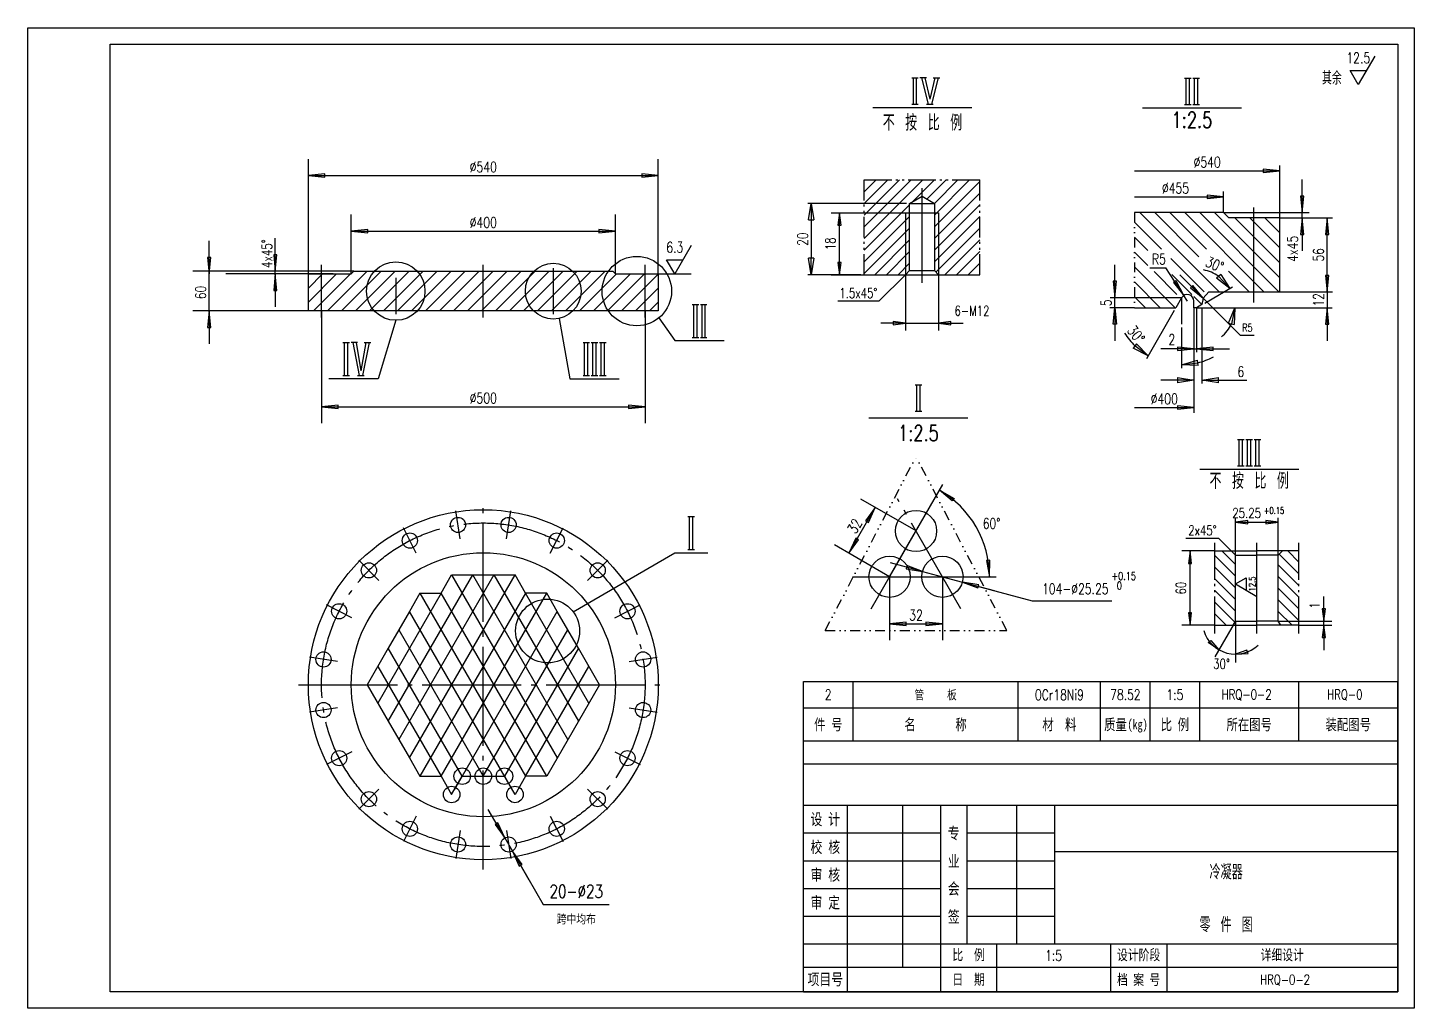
# Model space of a CAD drawing. Extents: x -287 to 13624, y -50 to 2920.
# Drawn here: x 6809 to 8909, y 146 to 1631 of the extents above; entities that cross this region are included whole.
import ezdxf
from ezdxf.enums import TextEntityAlignment as Align

# ---------------------------------------------------------------- set-up
doc = ezdxf.new("R2010")
doc.units = 0
doc.header["$LTSCALE"] = 30
doc.header["$MEASUREMENT"] = 0
doc.linetypes.add('CENTER', pattern=[6.25, 5, -0.5, 0.25, -0.5])
doc.linetypes.add('DIVIDE', pattern=[1.25, 0.5, -0.25, 0, -0.25, 0, -0.25])
doc.layers.get('0').update_dxf_attribs({"linetype": 'CONTINUOUS'})
doc.layers.get('Defpoints').update_dxf_attribs({"linetype": 'CONTINUOUS'})
for name, color, linetype in [('1', 2, 'CONTINUOUS'), ('11', 3, 'CONTINUOUS'), ('2', 1, 'CONTINUOUS'), ('4', 2, 'CENTER'), ('6', 6, 'DIVIDE')]:
    doc.layers.add(name, color=color, linetype=linetype)
doc.styles.add('HZ', font='txt', dxfattribs={"width": 0.75, "bigfont": 'hztxt'})
doc.styles.add('MYHZ', font='SimSun.ttf', dxfattribs={"width": 0.75})
doc.styles.get("Standard").update_dxf_attribs({"font": 'simplex', "width": 0.75, "bigfont": 'hztxt'})
doc.dimstyles.get("Standard").update_dxf_attribs({"dimtxt": 0.18, "dimasz": 0.18, "dimexe": 0.18, "dimexo": 0.0625, "dimgap": 0.09, "dimtad": 0, "dimtih": 1, "dimtoh": 1, "dimdec": 4, "dimzin": 0, "dimdsep": 46, "dimtxsty": 'Standard', "dimcen": 0.09, "dimadec": 0, "dimazin": 0, "dimtfac": 1, "dimtdec": 4, "dimtofl": 0, "dimtmove": 0, "dimatfit": 3, "dimfxl": 0, "dimtolj": 1, "dimtzin": 0, "dimarcsym": 0})

# ---------------------------------------------------------------- blocks, each defined once
blk = doc.blocks.new('_CLOSED')
at = {"color": 0, "linetype": 'ByBlock'}
for p, q in [((-1, 0.167), (0, 0)), ((-1, 0.167), (-1, -0.167)), ((0, 0), (-1, -0.167)), ((0, 0), (-1, 0))]:
    blk.add_line(p, q, dxfattribs=at)
blk = doc.blocks.new('*D32')
at = {"layer": '11', "color": 0, "lineweight": -2}
for p, q in [((8139.7, 1364.9), (7990.6, 1364.9)), ((7995.6, 1339.9), (7995.6, 1282)), ((8070.9, 1257), (7990.6, 1257))]:
    blk.add_line(p, q, dxfattribs=at)
at = {"layer": 'Defpoints', "color": 0}
for p in [(8144.7, 1364.9), (7995.6, 1257), (8075.9, 1257)]:
    blk.add_point(p, dxfattribs=at)
at = {"layer": '11', "color": 0, "lineweight": -2, "xscale": 25, "yscale": 25, "zscale": 25}
for p, rotation in [((7995.6, 1364.9), 90), ((7995.6, 1257), 270)]:
    blk.add_blockref('_CLOSED', p, dxfattribs=dict(at, rotation=rotation))
at = {"layer": '11', "color": 0, "insert": (7982.6, 1310.9), "char_height": 16, "attachment_point": 5, "rotation": 90, "style": 'HZ'}
blk.add_mtext('\\A1;20', dxfattribs=at)
blk = doc.blocks.new('*D33')
at = {"layer": '11', "color": 0, "lineweight": -2}
for p, q in [((8545.5, 1202.7), (8503.4, 1129.8)), ((8556.6, 1177), (8556.5, 1115.5))]:
    blk.add_line(p, q, dxfattribs=at)
for start, end in [(211.7046, 225.8526), (284.0971, 298.2451)]:
    blk.add_arc((8556.6, 1222), 101.5, start, end, dxfattribs=at)
at = {"layer": 'Defpoints', "color": 0}
for p in [(8556.6, 1222), (8556.6, 1222), (8548, 1207), (8556.6, 1182), (8538.9, 1122.1)]:
    blk.add_point(p, dxfattribs=at)
at = {"layer": '11', "color": 0, "lineweight": -2, "xscale": 25, "yscale": 25, "zscale": 25}
for p, rotation in [((8505.9, 1134.1), 322.9266309942402), ((8556.5, 1120.5), 187.0231166931188)]:
    blk.add_blockref('_CLOSED', p, dxfattribs=dict(at, rotation=rotation))
at = {"layer": '11', "color": 0, "insert": (8487.6, 1166.6), "char_height": 16, "attachment_point": 5, "rotation": 308.7786, "style": 'HZ'}
blk.add_mtext('\\A1;30°', dxfattribs=at)
blk = doc.blocks.new('*D34')
at = {"layer": '11', "color": 0, "lineweight": -2}
for p, q in [((8575.3, 1202), (8575.3, 1092.2)), ((8587.3, 1206.6), (8587.3, 1092.2)), ((8550.3, 1097.2), (8525.3, 1097.2)), ((8612.3, 1097.2), (8655.3, 1097.2))]:
    blk.add_line(p, q, dxfattribs=at)
at = {"layer": 'Defpoints', "color": 0}
for p in [(8575.3, 1207), (8587.3, 1211.6), (8587.3, 1097.2)]:
    blk.add_point(p, dxfattribs=at)
at = {"layer": '11', "color": 0, "lineweight": -2, "xscale": 25, "yscale": 25, "zscale": 25}
blk.add_blockref('_CLOSED', (8575.3, 1097.2), dxfattribs=at)
at = {"layer": '11', "color": 0, "lineweight": -2, "xscale": 25, "yscale": 25, "zscale": 25, "rotation": 180}
blk.add_blockref('_CLOSED', (8587.3, 1097.2), dxfattribs=at)
at = {"layer": '11', "color": 0, "insert": (8646.3, 1110.2), "char_height": 16, "attachment_point": 5, "style": 'HZ'}
blk.add_mtext('\\A1;6', dxfattribs=at)
blk = doc.blocks.new('*D35')
at = {"layer": '11', "color": 0, "lineweight": -2}
blk.add_line((8591.6, 1214.1), (8633.9, 1238.5), dxfattribs=at)
for start, end in [(54.8538, 79.7222), (310.2633, 335.1317)]:
    blk.add_arc((8579.3, 1207), 58.1, start, end, dxfattribs=at)
at = {"layer": 'Defpoints', "color": 0}
for p in [(8579.3, 1207), (8579.3, 1207), (8587.3, 1211.6), (8636.5, 1217.1), (8784.8, 1207)]:
    blk.add_point(p, dxfattribs=at)
at = {"layer": '11', "color": 0, "lineweight": -2, "xscale": 25, "yscale": 25, "zscale": 25}
for p, rotation in [((8629.6, 1236), 312.4196092932171), ((8637.3, 1207), 77.56584824101554)]:
    blk.add_blockref('_CLOSED', p, dxfattribs=dict(at, rotation=rotation))
at = {"layer": '11', "color": 0, "insert": (8606.7, 1272.6), "char_height": 16, "attachment_point": 5, "rotation": 337.288, "style": 'HZ'}
blk.add_mtext('\\A1;30°', dxfattribs=at)

msp = doc.modelspace()

# ---------------------------------------------------------------- linework, layer by layer
at = {"color": 7}
for p, q in [((8049.96, 453.53), (8049.96, 171.03)), ((8133.96, 453.53), (8133.96, 208.53)), ((8191.46, 453.53), (8191.46, 171.03)), ((8231.46, 453.53), (8231.46, 243.53)), ((8306.46, 453.53), (8306.46, 243.53)), ((8363.96, 453.53), (8363.96, 243.53)), ((7983.96, 411.53), (8191.46, 411.53)), ((8231.46, 411.53), (8363.96, 411.53)), ((8363.96, 383.53), (8883.96, 383.53)), ((7983.96, 369.53), (8191.46, 369.53)), ((8231.46, 369.53), (8363.96, 369.53)), ((7983.96, 327.53), (8191.46, 327.53)), ((8231.46, 327.53), (8363.96, 327.53)), ((7983.96, 285.53), (8191.46, 285.53)), ((8231.46, 285.53), (8363.96, 285.53)), ((7983.96, 243.53), (8883.96, 243.53)), ((8276.46, 243.53), (8276.46, 171.03)), ((8448.96, 243.53), (8448.96, 171.03)), ((8533.96, 243.53), (8533.96, 171.03)), ((7983.96, 208.53), (8883.96, 208.53))]:
    msp.add_line(p, q, dxfattribs=at)
at = {"layer": '1', "color": 7}
for p, q in [((8147.8, 1555.17), (8157.8, 1555.17)), ((8150.3, 1515.17), (8150.3, 1555.17)), ((8155.3, 1515.17), (8155.3, 1555.17)), ((8170.3, 1555.17), (8160.3, 1555.17)), ((8162.8, 1555.17), (8172.8, 1515.17)), ((8167.8, 1555.17), (8175.3, 1522.67)), ((8182.8, 1555.17), (8175.3, 1522.67)), ((8187.8, 1555.17), (8177.8, 1515.17)), ((8180.3, 1555.17), (8190.3, 1555.17)), ((8561.03, 1554.68), (8571.03, 1554.68)), ((8563.53, 1514.68), (8563.53, 1554.68)), ((8568.53, 1514.68), (8568.53, 1554.68)), ((8573.53, 1554.68), (8583.53, 1554.68)), ((8576.03, 1514.68), (8576.03, 1554.68)), ((8581.03, 1514.68), (8581.03, 1554.68)), ((8147.8, 1515.17), (8157.8, 1515.17)), ((8170.3, 1515.17), (8180.3, 1515.17)), ((8561.03, 1514.68), (8571.03, 1514.68)), ((8573.53, 1514.68), (8583.53, 1514.68)), ((7233.96, 1258.11), (7233.96, 1432.12)), ((7763.96, 1258.11), (7763.96, 1432.12)), ((7233.96, 1407.12), (7763.96, 1407.12)), ((8485.28, 1414.36), (8705.28, 1414.36)), ((8705.28, 1343.03), (8705.28, 1422.36)), ((8075.91, 1369.46), (8075.91, 1400.71)), ((8075.91, 1400.71), (8117.57, 1400.71)), ((8094.14, 1400.71), (8075.91, 1382.47)), ((8075.91, 1364.79), (8111.82, 1400.71)), ((8129.5, 1400.71), (8075.91, 1347.11)), ((8075.91, 1329.43), (8147.18, 1400.71)), ((8164.86, 1400.71), (8075.91, 1311.76)), ((8123.82, 1400.71), (8126.95, 1400.71)), ((8133.2, 1400.71), (8136.32, 1400.71)), ((8142.57, 1400.71), (8184.24, 1400.71)), ((8149.51, 1367.68), (8182.53, 1400.71)), ((8200.21, 1400.71), (8170.89, 1371.39)), ((8182.1, 1364.91), (8217.89, 1400.71)), ((8235.57, 1400.71), (8182.16, 1347.3)), ((8182.16, 1329.62), (8250.91, 1398.37)), ((8190.49, 1400.71), (8193.61, 1400.71)), ((8199.86, 1400.71), (8202.99, 1400.71)), ((8209.24, 1400.71), (8250.91, 1400.71)), ((8250.91, 1369.46), (8250.91, 1400.71)), ((8250.91, 1380.69), (8182.16, 1311.94)), ((8485.28, 1375.03), (8620.28, 1375.03)), ((8620.28, 1351.03), (8620.28, 1383.03)), ((7298.96, 1258.11), (7298.96, 1348.11)), ((7698.96, 1258.11), (7698.96, 1348.11)), ((8025.91, 1350.71), (8138.41, 1350.71)), ((8038.41, 1256.96), (8038.41, 1350.71)), ((8075.91, 1360.08), (8075.91, 1363.21)), ((8075.91, 1294.08), (8144.66, 1362.83)), ((8075.91, 1350.71), (8075.91, 1353.83)), ((8144.66, 1345.15), (8075.91, 1276.4)), ((8075.91, 1313.21), (8075.91, 1344.46)), ((8138.41, 1350.71), (8138.41, 1172.49)), ((8182.16, 1294.26), (8250.91, 1363.01)), ((8250.91, 1345.34), (8182.16, 1276.59)), ((8188.41, 1350.71), (8188.41, 1172.49)), ((8250.91, 1360.08), (8250.91, 1363.21)), ((8250.91, 1350.71), (8250.91, 1353.83)), ((8250.91, 1313.21), (8250.91, 1344.46)), ((8613.46, 1231.03), (8493.46, 1351.03)), ((8516.09, 1351.03), (8582.83, 1284.29)), ((8594.29, 1295.46), (8538.72, 1351.03)), ((8561.34, 1351.03), (8681.34, 1231.03)), ((8703.97, 1231.03), (8583.97, 1351.03)), ((8606.6, 1351.03), (8705.28, 1252.35)), ((8620.28, 1351.03), (8750, 1351.03)), ((8739.34, 1343.03), (8739.34, 1351.03)), ((7298.96, 1323.11), (7698.96, 1323.11)), ((8075.91, 1258.72), (8144.66, 1327.47)), ((8184.31, 1261.06), (8250.91, 1327.66)), ((8485.28, 1336.58), (8526.18, 1295.69)), ((8705.28, 1274.98), (8637.23, 1343.03)), ((8659.85, 1343.03), (8705.28, 1297.6)), ((8705.28, 1320.23), (8682.48, 1343.03)), ((8705.28, 1343.03), (8784.97, 1343.03)), ((8776.97, 1231.03), (8776.97, 1343.03)), ((8075.91, 1303.83), (8075.91, 1306.96)), ((8144.66, 1309.8), (8091.82, 1256.96)), ((8250.91, 1309.98), (8197.88, 1256.96)), ((8250.91, 1303.83), (8250.91, 1306.96)), ((8505.51, 1293.73), (8485.28, 1313.96)), ((8075.91, 1294.46), (8075.91, 1297.58)), ((8075.91, 1256.96), (8075.91, 1288.21)), ((8109.49, 1256.96), (8144.66, 1292.12)), ((8215.56, 1256.96), (8250.91, 1292.3)), ((8250.91, 1294.46), (8250.91, 1297.58)), ((8250.91, 1256.96), (8250.91, 1288.21)), ((8485.28, 1291.33), (8505.53, 1271.08)), ((8540.16, 1281.7), (8590.83, 1231.03)), ((7302.96, 1262.11), (7058.96, 1262.11)), ((7183.96, 1258.11), (7183.96, 1262.11)), ((7262.86, 1202.11), (7322.86, 1262.11)), ((7344.07, 1262.11), (7284.07, 1202.11)), ((7305.28, 1202.11), (7365.28, 1262.11)), ((7386.5, 1262.11), (7326.5, 1202.11)), ((7347.71, 1202.11), (7407.71, 1262.11)), ((7428.92, 1262.11), (7368.92, 1202.11)), ((7390.14, 1202.11), (7450.14, 1262.11)), ((7471.35, 1262.11), (7411.35, 1202.11)), ((7432.56, 1202.11), (7492.56, 1262.11)), ((7513.78, 1262.11), (7453.78, 1202.11)), ((7474.99, 1202.11), (7534.99, 1262.11)), ((7556.2, 1262.11), (7496.2, 1202.11)), ((7517.41, 1202.11), (7577.41, 1262.11)), ((7598.63, 1262.11), (7538.63, 1202.11)), ((7559.84, 1202.11), (7619.84, 1262.11)), ((7641.05, 1262.11), (7581.05, 1202.11)), ((7602.27, 1202.11), (7662.27, 1262.11)), ((7683.48, 1262.11), (7623.48, 1202.11)), ((8144.66, 1274.44), (8127.17, 1256.96)), ((8250.91, 1274.63), (8233.24, 1256.96)), ((8546.95, 1207.03), (8485.28, 1268.7)), ((8508.34, 1267.53), (8532.87, 1267.53)), ((8514.81, 1261.8), (8549.58, 1227.03)), ((8565.28, 1217.03), (8532.87, 1267.53)), ((8658.72, 1231.03), (8627.52, 1262.23)), ((7083.96, 1202.11), (7083.96, 1258.11)), ((7233.96, 1258.11), (7108.96, 1258.11)), ((7271.46, 1258.11), (7108.96, 1258.11)), ((7233.96, 1215.64), (7276.43, 1258.11)), ((7255.22, 1258.11), (7233.96, 1236.85)), ((7297.64, 1258.11), (7241.64, 1202.11)), ((7644.69, 1202.11), (7700.69, 1258.11)), ((7721.91, 1258.11), (7665.91, 1202.11)), ((7687.12, 1202.11), (7743.12, 1258.11)), ((7763.96, 1257.74), (7708.33, 1202.11)), ((7721.46, 1258.11), (7813.96, 1258.11)), ((8025.91, 1256.96), (8075.91, 1256.96)), ((8138.41, 1256.96), (8098.17, 1216.72)), ((8485.28, 1246.07), (8524.33, 1207.03)), ((8572.21, 1227.03), (8541.74, 1257.5)), ((7729.55, 1202.11), (7763.96, 1236.53)), ((8556.63, 1222.03), (8448.57, 1222.03)), ((8455.23, 1207.03), (8455.23, 1222.03)), ((8501.7, 1207.03), (8485.28, 1223.45)), ((8556.63, 1222.03), (8556.59, 1182.03)), ((8587.28, 1211.96), (8575.28, 1223.96)), ((8589.28, 1221.34), (8645.27, 1165.36)), ((8705.28, 1231.03), (8784.97, 1231.03)), ((8776.97, 1231.03), (8776.97, 1207.03)), ((7233.96, 1202.11), (7058.96, 1202.11)), ((7253.96, 1202.11), (7253.96, 1032.11)), ((7743.96, 1202.11), (7743.96, 1032.11)), ((7763.96, 1215.31), (7750.76, 1202.11)), ((7815.21, 1212.11), (7825.21, 1212.11)), ((7817.71, 1162.11), (7817.71, 1212.11)), ((7822.71, 1162.11), (7822.71, 1212.11)), ((7827.71, 1212.11), (7837.71, 1212.11)), ((7830.21, 1162.11), (7830.21, 1212.11)), ((7835.21, 1162.11), (7835.21, 1212.11)), ((8098.17, 1216.72), (8035.67, 1216.72)), ((8485.28, 1207.03), (8448, 1207.03)), ((8575.28, 1207.03), (8575.28, 1167.03)), ((8575.28, 1207.03), (8575.28, 1047.91)), ((8579.28, 1207.03), (8638.28, 1207.03)), ((8579.28, 1207.03), (8784.78, 1207.03)), ((8579.28, 1207.03), (8579.28, 1139.88)), ((7366.46, 1187.95), (7339.91, 1099.11)), ((7613.73, 1190.83), (7629.96, 1099.11)), ((7764.99, 1191.63), (7788.96, 1157.11)), ((8138.41, 1183.61), (8188.41, 1183.61)), ((7788.96, 1157.11), (7863.96, 1157.11)), ((7815.21, 1162.11), (7825.21, 1162.11)), ((7827.71, 1162.11), (7837.71, 1162.11)), ((8645.27, 1165.36), (8666.7, 1165.36)), ((7286.16, 1154.11), (7296.16, 1154.11)), ((7288.66, 1104.11), (7288.66, 1154.11)), ((7293.66, 1104.11), (7293.66, 1154.11)), ((7308.66, 1154.11), (7298.66, 1154.11)), ((7301.16, 1154.11), (7311.16, 1104.11)), ((7306.16, 1154.11), (7313.66, 1111.61)), ((7321.16, 1154.11), (7313.66, 1111.61)), ((7326.16, 1154.11), (7316.16, 1104.11)), ((7318.66, 1154.11), (7328.66, 1154.11)), ((7649.96, 1154.11), (7659.96, 1154.11)), ((7652.46, 1104.11), (7652.46, 1154.11)), ((7657.46, 1104.11), (7657.46, 1154.11)), ((7662.46, 1154.11), (7672.46, 1154.11)), ((7664.96, 1104.11), (7664.96, 1154.11)), ((7669.96, 1104.11), (7669.96, 1154.11)), ((7674.96, 1154.11), (7684.96, 1154.11)), ((7677.46, 1104.11), (7677.46, 1154.11)), ((7682.46, 1104.11), (7682.46, 1154.11)), ((8575.28, 1144.86), (8579.28, 1144.86)), ((7339.91, 1099.11), (7264.91, 1099.11)), ((7286.16, 1104.11), (7296.16, 1104.11)), ((7308.66, 1104.11), (7318.66, 1104.11)), ((7629.96, 1099.11), (7704.96, 1099.11)), ((7649.96, 1104.11), (7659.96, 1104.11)), ((7662.46, 1104.11), (7672.46, 1104.11)), ((7674.96, 1104.11), (7684.96, 1104.11)), ((8152.98, 1090.25), (8162.98, 1090.25)), ((8155.48, 1050.25), (8155.48, 1090.25)), ((8160.48, 1050.25), (8160.48, 1090.25)), ((7253.96, 1057.11), (7743.96, 1057.11)), ((8152.98, 1050.25), (8162.98, 1050.25)), ((8485.28, 1055.91), (8575.28, 1055.91)), ((8641.46, 1007.61), (8651.46, 1007.61)), ((8643.96, 967.61), (8643.96, 1007.61)), ((8648.96, 967.61), (8648.96, 1007.61)), ((8653.96, 1007.61), (8663.96, 1007.61)), ((8656.46, 967.61), (8656.46, 1007.61)), ((8661.46, 967.61), (8661.46, 1007.61)), ((8666.46, 1007.61), (8676.46, 1007.61)), ((8668.96, 967.61), (8668.96, 1007.61)), ((8673.96, 967.61), (8673.96, 1007.61)), ((8641.46, 967.61), (8651.46, 967.61)), ((8653.96, 967.61), (8663.96, 967.61)), ((8666.46, 967.61), (8676.46, 967.61)), ((8114.33, 799.58), (8194.98, 939.21)), ((8052.63, 835.21), (8092.63, 904.49)), ((8154.33, 868.86), (8070.97, 916.99)), ((7808.96, 891.03), (7818.96, 891.03)), ((7811.46, 841.03), (7811.46, 891.03)), ((7816.46, 841.03), (7816.46, 891.03)), ((8638.06, 832.34), (8638.06, 888.59)), ((8638.06, 882.34), (8703.06, 882.34)), ((8703.06, 832.34), (8703.06, 888.59)), ((7808.96, 841.03), (7818.96, 841.03)), ((8114.33, 799.58), (8030.97, 847.71)), ((8613.06, 857.34), (8563.06, 857.34)), ((8606.81, 794.84), (8606.81, 851.09)), ((8631.81, 838.59), (8613.06, 857.34)), ((8734.31, 794.84), (8734.31, 851.09)), ((7635.06, 746.47), (7788.96, 836.03)), ((7788.96, 836.03), (7838.96, 836.03)), ((8606.81, 838.59), (8556.81, 838.59)), ((8569.31, 726.09), (8569.31, 838.59)), ((8638.06, 800.47), (8606.81, 831.72)), ((8617.61, 838.59), (8638.06, 818.15)), ((8734.31, 804.1), (8704.56, 833.85)), ((8717.49, 838.59), (8734.31, 821.78)), ((7354.97, 580.59), (7482.98, 802.31)), ((7514.98, 802.31), (7370.97, 552.87)), ((7386.97, 525.16), (7546.97, 802.3)), ((7450.98, 802.3), (7610.97, 525.2)), ((7626.97, 552.91), (7482.98, 802.31)), ((7514.98, 802.31), (7642.97, 580.62)), ((8114.33, 799.58), (8114.33, 703.33)), ((8114.33, 799.58), (8275.58, 799.58)), ((8164.14, 807.67), (8224.51, 791.49)), ((8194.33, 799.58), (8194.33, 703.33)), ((8194.33, 799.58), (8330.16, 763.19)), ((8606.81, 814.05), (8638.06, 782.8)), ((8703.06, 817.68), (8734.31, 786.43)), ((8734.31, 768.75), (8703.06, 800)), ((8638.06, 765.12), (8606.81, 796.37)), ((8606.81, 785.47), (8606.81, 788.59)), ((8606.81, 776.09), (8606.81, 779.22)), ((8606.81, 778.69), (8638.06, 747.44)), ((8638.06, 788.59), (8654.29, 797.97)), ((8638.06, 788.59), (8654.29, 779.22)), ((8638.06, 788.59), (8670.53, 769.84)), ((8654.29, 797.97), (8654.29, 779.22)), ((8703.06, 782.32), (8734.31, 751.07)), ((8734.31, 785.47), (8734.31, 788.59)), ((8734.31, 776.09), (8734.31, 779.22)), ((7434.98, 774.59), (7338.97, 608.3)), ((7562.98, 774.6), (7402.98, 497.47)), ((7402.98, 774.6), (7562.98, 497.47)), ((7594.97, 497.49), (7434.98, 774.59)), ((7434.98, 497.47), (7594.97, 774.58)), ((7658.97, 608.33), (7562.98, 774.6)), ((8330.16, 763.19), (8450.69, 763.19)), ((8606.81, 713.59), (8606.81, 769.84)), ((8637.11, 730.71), (8606.81, 761.01)), ((8734.31, 733.39), (8703.06, 764.64)), ((8734.31, 713.59), (8734.31, 769.84)), ((7546.98, 469.76), (7386.97, 746.9)), ((7455.64, 477.82), (7610.97, 746.87)), ((8606.81, 743.34), (8624.05, 726.09)), ((8703.06, 746.96), (8723.93, 726.09)), ((7370.97, 719.19), (7498.97, 497.49)), ((7498.99, 497.49), (7626.97, 719.16)), ((8114.33, 728.33), (8194.33, 728.33)), ((8606.81, 726.09), (8556.81, 726.09)), ((8638.06, 732.34), (8606.76, 678.24)), ((8638.06, 732.34), (8638, 669.84)), ((8703.06, 732.34), (8784.31, 732.34)), ((8734.31, 726.09), (8784.31, 726.09)), ((8771.81, 726.09), (8771.81, 732.34)), ((7466.98, 497.47), (7354.97, 691.48)), ((7642.97, 691.45), (7530.98, 497.47)), ((7338.97, 663.77), (7434.98, 497.47)), ((7562.98, 497.47), (7658.97, 663.74)), ((8058.96, 551.03), (8058.96, 641.03)), ((8308.96, 551.03), (8308.96, 641.03)), ((8433.96, 551.03), (8433.96, 641.03)), ((8508.96, 551.03), (8508.96, 641.03)), ((8583.96, 551.03), (8583.96, 641.03)), ((8733.96, 551.03), (8733.96, 641.03)), ((7983.96, 601.03), (8883.96, 601.03)), ((7531.54, 404.01), (7543.04, 384.09)), ((7543.04, 384.09), (7589.79, 303.12)), ((7589.79, 303.12), (7689.79, 303.12))]:
    msp.add_line(p, q, dxfattribs=at)
for points in [[(6808.96, 146.03), (6808.96, 1631.03), (8908.96, 1631.03), (8908.96, 146.03)], [(8559.88, 1225.45), (8548.48, 1247.84), (8544.27, 1245.14)], [(8189.98, 930.55), (8212.11, 918.23), (8208.93, 914.37)], [(8265.58, 799.58), (8265.98, 824.91), (8261.05, 824.08)], [(8613.02, 689.06), (8596.88, 699.78), (8600.8, 702.88)], [(8638.01, 682.34), (8657.35, 683.52), (8655.51, 688.17)]]:
    msp.add_lwpolyline(points, close=True, dxfattribs=at)
for points in [[(8849.19, 1588.12), (8824.19, 1544.82), (8811.69, 1566.47), (8836.69, 1566.47)], [(7233.96, 1407.12), (7258.96, 1404.62), (7258.96, 1409.62), (7233.96, 1407.12)], [(7763.96, 1407.12), (7738.96, 1409.62), (7738.96, 1404.62), (7763.96, 1407.12)], [(8705.28, 1414.36), (8680.28, 1416.86), (8680.28, 1411.86), (8705.28, 1414.36)], [(8739.34, 1351.03), (8741.84, 1376.03), (8736.84, 1376.03), (8739.34, 1351.03), (8739.35, 1401.03)], [(8620.28, 1375.03), (8595.28, 1377.53), (8595.28, 1372.53), (8620.28, 1375.03)], [(8038.41, 1350.71), (8035.91, 1331.96), (8040.91, 1331.96), (8038.41, 1350.71)], [(7298.96, 1323.11), (7323.96, 1320.61), (7323.96, 1325.61), (7298.96, 1323.11)], [(7698.96, 1323.11), (7673.96, 1325.61), (7673.96, 1320.61), (7698.96, 1323.11)], [(8739.34, 1343.03), (8736.84, 1318.03), (8741.84, 1318.03), (8739.34, 1343.03), (8739.34, 1293.03)], [(8776.97, 1343.03), (8774.47, 1318.03), (8779.47, 1318.03), (8776.97, 1343.03)], [(7083.96, 1258.11), (7086.46, 1283.11), (7081.46, 1283.11), (7083.96, 1258.11), (7083.96, 1308.11)], [(7183.96, 1262.11), (7186.46, 1287.11), (7181.46, 1287.11), (7183.96, 1262.11), (7183.96, 1312.11)], [(7813.96, 1301.41), (7788.96, 1258.11), (7776.46, 1279.76), (7801.46, 1279.76)], [(8776.97, 1231.03), (8779.47, 1256.03), (8774.47, 1256.03), (8776.97, 1231.03), (8776.97, 1281.03)], [(8038.41, 1256.96), (8040.91, 1275.71), (8035.91, 1275.71), (8038.41, 1256.96)], [(8455.23, 1222.03), (8457.73, 1247.03), (8452.73, 1247.03), (8455.23, 1222.03), (8455.23, 1272.03)], [(7183.96, 1258.11), (7181.46, 1233.11), (7186.46, 1233.11), (7183.96, 1258.11), (7183.96, 1208.11)], [(8589.28, 1221.34), (8573.37, 1240.79), (8569.84, 1237.25), (8589.28, 1221.34), (8553.93, 1256.7)], [(8776.97, 1231.03), (8779.47, 1256.03), (8774.47, 1256.03), (8776.97, 1231.03)], [(7083.96, 1202.11), (7081.46, 1177.11), (7086.46, 1177.11), (7083.96, 1202.11), (7083.96, 1152.11)], [(8455.23, 1207.03), (8457.73, 1182.03), (8452.73, 1182.03), (8455.23, 1207.03), (8455.23, 1157.03)], [(8776.97, 1207.03), (8774.47, 1182.03), (8779.47, 1182.03), (8776.97, 1207.03), (8776.97, 1157.03)], [(8138.41, 1183.61), (8119.66, 1186.11), (8119.66, 1181.11), (8138.41, 1183.61), (8100.91, 1183.61)], [(8188.41, 1183.61), (8207.16, 1181.11), (8207.16, 1186.11), (8188.41, 1183.61), (8225.91, 1183.61)], [(8575.28, 1144.86), (8550.28, 1147.36), (8550.28, 1142.36), (8575.28, 1144.86), (8525.28, 1144.86)], [(8579.28, 1144.86), (8604.28, 1142.36), (8604.28, 1147.36), (8579.28, 1144.86), (8629.28, 1144.86)], [(7253.96, 1057.11), (7278.96, 1054.61), (7278.96, 1059.61), (7253.96, 1057.11)], [(7743.96, 1057.11), (7718.96, 1059.61), (7718.96, 1054.61), (7743.96, 1057.11)], [(8575.28, 1055.91), (8550.28, 1058.41), (8550.28, 1053.41), (8575.28, 1055.91)], [(8092.63, 904.49), (8077.96, 884.09), (8082.29, 881.59), (8092.63, 904.49)], [(8638.06, 882.34), (8656.81, 879.84), (8656.81, 884.84), (8638.06, 882.34)], [(8703.06, 882.34), (8684.31, 884.84), (8684.31, 879.84), (8703.06, 882.34)], [(8052.63, 835.21), (8067.29, 855.61), (8062.96, 858.11), (8052.63, 835.21)], [(8164.14, 807.67), (8140.64, 816.56), (8139.35, 811.73), (8164.14, 807.67), (8115.85, 820.61)], [(8569.31, 838.59), (8566.81, 819.84), (8571.81, 819.84), (8569.31, 838.59)], [(8224.51, 791.49), (8248.02, 782.61), (8249.31, 787.44), (8224.51, 791.49), (8272.81, 778.55)], [(8771.81, 732.34), (8774.31, 751.09), (8769.31, 751.09), (8771.81, 732.34), (8771.81, 769.84)], [(8569.31, 726.09), (8571.81, 744.84), (8566.81, 744.84), (8569.31, 726.09)], [(8114.33, 728.33), (8139.33, 725.83), (8139.33, 730.83), (8114.33, 728.33)], [(8194.33, 728.33), (8169.33, 730.83), (8169.33, 725.83), (8194.33, 728.33)], [(8771.81, 726.09), (8769.31, 707.34), (8774.31, 707.34), (8771.81, 726.09), (8771.81, 688.59)], [(7531.54, 404.01), (7521.2, 426.91), (7516.87, 424.41), (7531.54, 404.01), (7506.54, 447.31)], [(7543.04, 384.09), (7553.37, 361.19), (7557.7, 363.69), (7543.04, 384.09), (7568.04, 340.79)]]:
    msp.add_lwpolyline(points, dxfattribs=at)
for centre, radius in [((7731.46, 1232.11), 52.56), ((7366.46, 1232.11), 44.16), ((7604.96, 1232.11), 42.2), ((7596.34, 717.43), 48.4)]:
    msp.add_circle(centre, radius, dxfattribs=at)
for centre, radius, start, end in [((8114.33, 799.58), 151.25, 0, 60), ((8638.06, 732.34), 50, 196.77229, 313.22769)]:
    msp.add_arc(centre, radius, start, end, dxfattribs=at)
for points in [[(7233.96, 1407.12), (7258.96, 1404.62), (7258.96, 1409.62), (7233.96, 1407.12)], [(7763.96, 1407.12), (7738.96, 1409.62), (7738.96, 1404.62), (7763.96, 1407.12)], [(8705.28, 1414.36), (8680.28, 1416.86), (8680.28, 1411.86), (8705.28, 1414.36)], [(8620.28, 1375.03), (8595.28, 1377.53), (8595.28, 1372.53), (8620.28, 1375.03)], [(8739.34, 1351.03), (8741.84, 1376.03), (8736.84, 1376.03), (8739.34, 1351.03)], [(8038.41, 1350.71), (8035.91, 1331.96), (8040.91, 1331.96), (8038.41, 1350.71)], [(7298.96, 1323.11), (7323.96, 1320.61), (7323.96, 1325.61), (7298.96, 1323.11)], [(7698.96, 1323.11), (7673.96, 1325.61), (7673.96, 1320.61), (7698.96, 1323.11)], [(8739.34, 1343.03), (8736.84, 1318.03), (8741.84, 1318.03), (8739.34, 1343.03)], [(8776.97, 1343.03), (8774.47, 1318.03), (8779.47, 1318.03), (8776.97, 1343.03)], [(7083.96, 1258.11), (7086.46, 1283.11), (7081.46, 1283.11), (7083.96, 1258.11)], [(7183.96, 1262.11), (7186.46, 1287.11), (7181.46, 1287.11), (7183.96, 1262.11)], [(8038.41, 1256.96), (8040.91, 1275.71), (8035.91, 1275.71), (8038.41, 1256.96)], [(7183.96, 1258.11), (7181.46, 1233.11), (7186.46, 1233.11), (7183.96, 1258.11)], [(8455.23, 1222.03), (8457.73, 1247.03), (8452.73, 1247.03), (8455.23, 1222.03)], [(8559.88, 1225.45), (8548.48, 1247.84), (8544.27, 1245.14), (8559.88, 1225.45)], [(8589.28, 1221.34), (8573.37, 1240.79), (8569.84, 1237.25), (8589.28, 1221.34)], [(8776.97, 1231.03), (8779.47, 1256.03), (8774.47, 1256.03), (8776.97, 1231.03)], [(8776.97, 1231.03), (8779.47, 1256.03), (8774.47, 1256.03), (8776.97, 1231.03)], [(7083.96, 1202.11), (7081.46, 1177.11), (7086.46, 1177.11), (7083.96, 1202.11)], [(8455.23, 1207.03), (8457.73, 1182.03), (8452.73, 1182.03), (8455.23, 1207.03)], [(8776.97, 1207.03), (8774.47, 1182.03), (8779.47, 1182.03), (8776.97, 1207.03)], [(8138.41, 1183.61), (8119.66, 1186.11), (8119.66, 1181.11), (8138.41, 1183.61)], [(8188.41, 1183.61), (8207.16, 1181.11), (8207.16, 1186.11), (8188.41, 1183.61)], [(8575.28, 1144.86), (8550.28, 1147.36), (8550.28, 1142.36), (8575.28, 1144.86)], [(8579.28, 1144.86), (8604.28, 1142.36), (8604.28, 1147.36), (8579.28, 1144.86)], [(7253.96, 1057.11), (7278.96, 1054.61), (7278.96, 1059.61), (7253.96, 1057.11)], [(7743.96, 1057.11), (7718.96, 1059.61), (7718.96, 1054.61), (7743.96, 1057.11)], [(8575.28, 1055.91), (8550.28, 1058.41), (8550.28, 1053.41), (8575.28, 1055.91)], [(8189.98, 930.55), (8212.11, 918.23), (8208.93, 914.37), (8189.98, 930.55)], [(8092.63, 904.49), (8077.96, 884.09), (8082.29, 881.59), (8092.63, 904.49)], [(8638.06, 882.34), (8656.81, 879.84), (8656.81, 884.84), (8638.06, 882.34)], [(8703.06, 882.34), (8684.31, 884.84), (8684.31, 879.84), (8703.06, 882.34)], [(8052.63, 835.21), (8067.29, 855.61), (8062.96, 858.11), (8052.63, 835.21)], [(8265.58, 799.58), (8265.98, 824.91), (8261.05, 824.08), (8265.58, 799.58)], [(8569.31, 838.59), (8566.81, 819.84), (8571.81, 819.84), (8569.31, 838.59)], [(8164.14, 807.67), (8140.64, 816.56), (8139.35, 811.73), (8164.14, 807.67)], [(8224.51, 791.49), (8248.02, 782.61), (8249.31, 787.44), (8224.51, 791.49)], [(8569.31, 726.09), (8571.81, 744.84), (8566.81, 744.84), (8569.31, 726.09)], [(8771.81, 732.34), (8774.31, 751.09), (8769.31, 751.09), (8771.81, 732.34)], [(8114.33, 728.33), (8139.33, 725.83), (8139.33, 730.83), (8114.33, 728.33)], [(8194.33, 728.33), (8169.33, 730.83), (8169.33, 725.83), (8194.33, 728.33)], [(8771.81, 726.09), (8769.31, 707.34), (8774.31, 707.34), (8771.81, 726.09)], [(8613.02, 689.06), (8596.88, 699.78), (8600.8, 702.88), (8613.02, 689.06)], [(8638.01, 682.34), (8657.35, 683.52), (8655.51, 688.17), (8638.01, 682.34)], [(7531.54, 404.01), (7521.2, 426.91), (7516.87, 424.41), (7531.54, 404.01)], [(7543.04, 384.09), (7553.37, 361.19), (7557.7, 363.69), (7543.04, 384.09)]]:
    msp.add_solid(points, dxfattribs=at)
at = {"layer": '2', "color": 7}
for p, q in [((8089.05, 1510.17), (8239.05, 1510.17)), ((8497.28, 1509.68), (8647.28, 1509.68)), ((8144.66, 1364.88), (8163.41, 1375.71)), ((8163.41, 1375.71), (8182.16, 1364.88)), ((8138.41, 1350.71), (8188.41, 1350.71)), ((8144.66, 1263.21), (8144.66, 1364.88)), ((8144.66, 1364.88), (8182.16, 1364.88)), ((8182.16, 1364.88), (8182.16, 1263.21)), ((8138.41, 1256.96), (8144.66, 1263.21)), ((8144.66, 1263.21), (8182.16, 1263.21)), ((8182.16, 1263.21), (8188.41, 1256.96)), ((8075.91, 1256.96), (8250.91, 1256.96)), ((8556.63, 1222.03), (8547.97, 1207.03)), ((8485.28, 1207.03), (8547.97, 1207.03)), ((8575.28, 1207.03), (8575.28, 1217.03)), ((8082.98, 1040.25), (8232.98, 1040.25)), ((8583.96, 962.61), (8733.96, 962.61)), ((8606.81, 838.59), (8670.56, 838.59)), ((8638.06, 832.34), (8631.81, 838.59)), ((8638.06, 732.34), (8638.06, 832.34)), ((8638.06, 832.34), (8670.56, 832.34)), ((8734.31, 838.59), (8670.56, 838.59)), ((8703.06, 832.34), (8670.56, 832.34)), ((8703.06, 832.34), (8709.31, 838.59)), ((8703.06, 732.34), (8703.06, 832.34)), ((7434.98, 774.59), (7450.98, 802.31)), ((7450.98, 802.31), (7546.98, 802.3)), ((7562.98, 774.6), (7546.98, 802.3)), ((7402.96, 774.6), (7386.96, 746.88)), ((7402.98, 774.6), (7434.98, 774.59)), ((7594.96, 774.6), (7562.98, 774.6)), ((7610.96, 746.88), (7594.96, 774.6)), ((7386.96, 746.88), (7370.96, 719.17)), ((7626.96, 719.17), (7610.96, 746.88)), ((7370.96, 719.17), (7354.96, 691.46)), ((7642.96, 691.46), (7626.96, 719.17)), ((8606.81, 726.09), (8670.56, 726.09)), ((8634.45, 726.09), (8638.06, 732.34)), ((8638.06, 732.34), (8670.56, 732.34)), ((8703.06, 732.34), (8670.56, 732.34)), ((8734.31, 726.09), (8670.56, 726.09)), ((8706.66, 726.09), (8703.06, 732.34)), ((7354.96, 691.46), (7322.96, 636.03)), ((7674.96, 636.03), (7642.96, 691.46)), ((7322.96, 636.03), (7354.96, 580.61)), ((7674.96, 636.03), (7594.97, 497.49)), ((7983.96, 641.03), (8883.96, 641.03)), ((7983.96, 641.03), (8883.96, 641.03)), ((7983.96, 551.03), (7983.96, 641.03)), ((8883.96, 551.03), (8883.96, 641.03)), ((7354.96, 580.61), (7370.96, 552.89)), ((7370.96, 552.89), (7386.96, 525.18)), ((7983.96, 551.03), (8883.96, 551.03)), ((7983.96, 171.03), (7983.96, 551.03)), ((7983.96, 551.03), (8883.96, 551.03)), ((8883.96, 171.03), (8883.96, 551.03)), ((7386.96, 525.18), (7402.96, 497.47)), ((7983.96, 516.03), (8883.96, 516.03)), ((7402.98, 497.47), (7434.98, 497.47)), ((7434.98, 497.47), (7450.98, 469.76)), ((7450.98, 469.76), (7466.98, 497.47)), ((7466.98, 497.47), (7530.98, 497.47)), ((7530.98, 497.47), (7546.96, 469.8)), ((7562.98, 497.47), (7546.98, 469.76)), ((7594.96, 497.47), (7562.98, 497.47)), ((7983.96, 453.53), (8883.96, 453.53)), ((7983.96, 171.03), (8883.96, 171.03))]:
    msp.add_line(p, q, dxfattribs=at)
for points in [[(6933.96, 171.03), (6933.96, 1606.03), (8883.96, 1606.03), (8883.96, 171.03)], [(7233.96, 1202.11), (7233.96, 1258.11), (7271.46, 1258.11), (7271.46, 1258.11), (7276.46, 1258.11), (7276.46, 1258.11), (7276.46, 1258.11), (7276.46, 1258.11), (7298.96, 1258.11), (7302.96, 1262.11), (7694.96, 1262.11), (7698.96, 1258.11), (7721.46, 1258.11), (7721.46, 1258.11), (7721.46, 1258.11), (7721.46, 1258.11), (7726.46, 1258.11), (7726.46, 1258.11), (7763.96, 1258.11), (7763.96, 1202.11)]]:
    msp.add_lwpolyline(points, close=True, dxfattribs=at)
for points in [[(8597.28, 1231.03), (8705.28, 1231.03), (8705.28, 1343.03), (8628.28, 1343.03), (8620.28, 1351.03), (8485.28, 1351.03)], [(8597.63, 1231.25), (8589.28, 1221.34), (8587.28, 1211.65)], [(8587.28, 1211.65), (8579.28, 1207.03), (8575.28, 1207.03)]]:
    msp.add_lwpolyline(points, dxfattribs=at)
for centre, radius in [((7498.96, 636.03), 265), ((7460.63, 878.02), 11.5), ((7537.29, 878.02), 11.5), ((8154.33, 868.86), 31.25), ((7387.73, 854.33), 11.5), ((7610.19, 854.33), 11.5), ((7498.96, 636.03), 200), ((7325.72, 809.27), 11.5), ((7672.2, 809.27), 11.5), ((8114.33, 799.58), 31.25), ((8194.33, 799.58), 31.25), ((7280.66, 747.26), 11.5), ((7717.26, 747.26), 11.5), ((7256.98, 674.36), 11.5), ((7740.94, 674.36), 11.5), ((7256.98, 597.71), 11.5), ((7740.94, 597.71), 11.5), ((7280.66, 524.81), 11.5), ((7717.26, 524.81), 11.5), ((7466.98, 497.47), 12.5), ((7498.96, 497.51), 12.5), ((7530.96, 497.51), 12.5), ((7325.72, 462.79), 11.5), ((7450.98, 469.76), 12.5), ((7546.96, 469.8), 12.5), ((7672.2, 462.79), 11.5), ((7387.73, 417.74), 11.5), ((7610.19, 417.74), 11.5), ((7460.63, 394.05), 11.5), ((7537.29, 394.05), 11.5)]:
    msp.add_circle(centre, radius, dxfattribs=at)
msp.add_arc((8565.28, 1217.03), 10, 0, 150, dxfattribs=at)
at = {"layer": '4', "color": 7}
for p, q in [((8163.41, 1244.46), (8163.41, 1388.21)), ((8665.28, 1359.03), (8665.28, 1215.03)), ((7253.96, 1192.11), (7253.96, 1272.11)), ((7498.96, 1192.11), (7498.96, 1272.11)), ((7604.96, 1267.11), (7604.96, 1197.11)), ((7743.96, 1192.11), (7743.96, 1272.11)), ((7366.46, 1252.11), (7366.46, 1197.11)), ((7498.96, 356.03), (7498.96, 916.03)), ((8086.2, 750.87), (8182.45, 917.58)), ((8222.45, 750.87), (8126.2, 917.58)), ((7464, 856.78), (7457.27, 899.25)), ((7533.92, 856.78), (7540.65, 899.25)), ((7397.49, 835.17), (7377.97, 873.49)), ((7600.43, 835.17), (7619.95, 873.49)), ((8670.56, 713.59), (8670.56, 851.09)), ((7340.92, 794.07), (7310.52, 824.48)), ((7657, 794.07), (7687.41, 824.48)), ((8058.08, 799.58), (8250.58, 799.58)), ((7299.82, 737.5), (7261.51, 757.02)), ((7698.1, 737.5), (7736.41, 757.02)), ((7278.21, 671), (7235.74, 677.72)), ((7719.71, 671), (7762.18, 677.72)), ((7218.96, 636.03), (7778.96, 636.03)), ((7278.21, 601.07), (7235.74, 594.34)), ((7719.71, 601.07), (7762.18, 594.34)), ((7299.82, 534.57), (7261.51, 515.04)), ((7698.1, 534.57), (7736.41, 515.04)), ((7340.92, 477.99), (7310.52, 447.59)), ((7657, 477.99), (7687.4, 447.59)), ((7397.49, 436.89), (7377.97, 398.58)), ((7600.43, 436.89), (7619.95, 398.58)), ((7464, 415.28), (7457.27, 372.81)), ((7533.92, 415.28), (7540.65, 372.81))]:
    msp.add_line(p, q, dxfattribs=at)
msp.add_circle((7498.96, 636.03), 245, dxfattribs=at)
at = {"layer": '6', "color": 7}
for p, q in [((8485.28, 1351.03), (8485.28, 1207.03)), ((8016.9, 718.33), (8154.33, 981.36)), ((8291.76, 718.33), (8154.33, 981.36)), ((8016.9, 718.33), (8291.76, 718.33))]:
    msp.add_line(p, q, dxfattribs=at)

# ---------------------------------------------------------------- texts
at = {"color": 7, "style": 'MYHZ', "width": 0.75}
for s, height, p in [('设 计', 17.5, (8016.96, 432.53)), ('专', 17.5, (8211.46, 411.53)), ('校 核', 17.5, (8016.96, 390.53)), ('业', 17.5, (8211.46, 369.53)), ('审 核', 17.5, (8016.96, 348.53)), ('会', 17.5, (8211.46, 327.53)), ('审 定', 17.5, (8016.96, 306.53)), ('签', 17.5, (8211.46, 285.53)), ('比  例', 16, (8233.96, 227.28)), ('设计阶段', 16, (8491.46, 227.28)), ('详细设计', 16, (8708.96, 227.28)), ('项目号', 17.5, (8016.96, 189.78)), ('日  期', 16, (8233.96, 189.78)), ('档 案 号', 16, (8491.46, 189.78))]:
    msp.add_text(s, height=height, dxfattribs=at).set_placement(p, align=Align.MIDDLE)
at = {"layer": '1', "color": 7, "style": 'HZ', "width": 0.75}
for s, height, p in [('12.5', 16, (8824.19, 1577.32)), ('不 按 比 例', 24, (8164.05, 1475.17)), ('1:2.5', 24, (8572.28, 1479.43)), ('%%c540', 16, (7498.96, 1412.12)), ('%%c540', 16, (8595.28, 1419.36)), ('%%c455', 16, (8547.34, 1380.03)), ('%%c400', 16, (7498.96, 1328.11)), ('6.3', 16, (7788.96, 1290.61)), ('R5', 16, (8522.15, 1272.53)), ('6-M12', 15, (8239.13, 1194.86)), ('R5', 12, (8656.1, 1170.76)), ('2', 16, (8541.82, 1150.91)), ('%%c500', 16, (7498.96, 1062.11)), ('%%c400', 16, (8530.28, 1060.91)), ('1:2.5', 24, (8157.98, 1005.25)), ('不 按 比 例', 24, (8658.96, 932.61)), ('32', 16, (8154.33, 733.33)), ('30%%d', 15, (8616.97, 660.13)), ('HRQ-0-2', 15, (8655.09, 613.73)), ('HRQ-0', 15, (8803.88, 613.73)), ('20-%%c23', 20, (7639.79, 313.11)), ('跨中均布', 15.2, (7639.79, 273.11)), ('HRQ-0-2', 15, (8713.27, 181.86))]:
    msp.add_text(s, height=height, dxfattribs=at).set_placement(p, align=Align.CENTER)
for s, height, p in [('其余', 20, (8799.19, 1544.82)), ('25.25', 15, (8676.81, 888.59))]:
    msp.add_text(s, height=height, dxfattribs=at).set_placement(p, align=Align.RIGHT)
for s, height, p in [('4x45%%d', 15.2, (7178.96, 1267.11)), ('1', 15, (8765.56, 751.09))]:
    msp.add_text(s, height=height, rotation=90, dxfattribs=at).set_placement(p)
for s, height, rotation, p in [('18', 15, 90, (8032.16, 1303.84)), ('4x45', 16, 90, (8732.79, 1296.08)), ('56', 16, 90, (8771.97, 1287.03)), ('60', 16, 90, (7078.96, 1230.11)), ('5', 16, 90, (8450.23, 1214.53)), ('12', 16, 90, (8771.97, 1219.03)), ('32', 16, 60, (8068.3, 872.35)), ('60', 15, 90, (8563.06, 782.34))]:
    msp.add_text(s, height=height, rotation=rotation, dxfattribs=at).set_placement(p, align=Align.CENTER)
at = {"layer": '1', "color": 7, "width": 0.75}
for s, height, style, p in [('1.5x45°', 15, 'HZ', (8066.92, 1229.22)), ('2x45°', 15, 'HZ', (8588.06, 869.84)), ('2', 16, 'HZ', (8021.46, 621.03)), ('管   板', 16, 'HZ', (8183.96, 621.03)), ('0Cr18Ni9', 16, 'HZ', (8371.46, 621.03)), ('78.52', 16, 'HZ', (8471.46, 621.03)), ('1:5', 16, 'HZ', (8546.46, 621.03)), ('件 号', 16.8, 'MYHZ', (8021.46, 576.03)), ('名       称', 16.8, 'MYHZ', (8183.96, 576.03)), ('材  料', 16.8, 'MYHZ', (8371.46, 576.03)), ('质量', 16.8, 'MYHZ', (8456.46, 576.03)), ('比 例', 16.8, 'MYHZ', (8546.46, 576.03)), ('所在图号', 16.8, 'MYHZ', (8658.96, 576.03)), ('装配图号', 16.8, 'MYHZ', (8808.96, 576.03)), ('冷凝器', 22.5, 'HZ', (8623.96, 353.53)), ('零 件 图', 22.5, 'HZ', (8623.96, 273.53)), ('1:5', 16, 'HZ', (8362.71, 226.03))]:
    msp.add_text(s, height=height, dxfattribs=dict(at, style=style)).set_placement(p, align=Align.MIDDLE)
at = {"layer": '1', "color": 7, "style": 'HZ', "width": 0.75}
for s, height, p in [('+0.15', 10, (8681.19, 894.84)), ('60%%d', 16, (8255.32, 872.19)), ('+0.15', 12, (8450.46, 794.62)), ('104-%%c25.25', 16, (8345.16, 773.18)), (' 0', 12, (8450.46, 780.12))]:
    msp.add_text(s, height=height, dxfattribs=at).set_placement(p)
msp.add_text('12.5', height=10, rotation=90, dxfattribs=at).set_placement((8663.67, 788.59), align=Align.MIDDLE)
at = {"layer": '1', "color": 7, "style": 'MYHZ', "width": 0.75}
msp.add_text('(kg)', height=15, dxfattribs=at).set_placement((8489.96, 576.03), align=Align.MIDDLE_CENTER)

# ---------------------------------------------------------------- dimensions: what is measured, and where the dimension line sits
at = {"layer": '11', "color": 7}
dim = msp.add_linear_dim(base=(7995.6, 1256.96), p1=(8144.66, 1364.88), p2=(8075.91, 1256.96), angle=90, text='20', dimstyle='Standard', override={"dimtxt": 16, "dimasz": 25, "dimexe": 5, "dimexo": 5, "dimgap": 5, "dimtad": 1, "dimtih": 0, "dimtoh": 0, "dimdec": 0, "dimtxsty": 'HZ', "dimblk1": 'CLOSED', "dimblk2": 'CLOSED', "dimsah": 1, "dimcen": 1, "dimtfac": 3.2, "dimtdec": 0, "dimatfit": 0}, dxfattribs=at)
dim.commit()
dim.dimension.update_dxf_attribs({"geometry": '*D32', "text_midpoint": (7982.6, 1310.92)})
for base, line1, line2, picture, middle in [((8636.46, 1217.11), ((8579.28, 1207.03), (8784.78, 1207.03)), ((8587.28, 1211.65), (8579.28, 1207.03)), '*D35', (8601.7, 1260.59)), ((8538.94, 1122.08), ((8556.63, 1222.03), (8556.59, 1182.03)), ((8556.63, 1222.03), (8547.97, 1207.03)), '*D33', (8477.5, 1158.46))]:
    dim = msp.add_angular_dim_2l(base=base, line1=line1, line2=line2, dimstyle='Standard', override={"dimtxt": 16, "dimasz": 25, "dimexe": 5, "dimexo": 5, "dimgap": 5, "dimtad": 1, "dimtih": 0, "dimtoh": 0, "dimdec": 0, "dimtxsty": 'HZ', "dimblk1": 'CLOSED', "dimblk2": 'CLOSED', "dimsah": 1, "dimcen": 1, "dimtfac": 3.2, "dimtdec": 0, "dimatfit": 0}, dxfattribs=at)
    dim.commit()
    dim.dimension.update_dxf_attribs({"geometry": picture, "text_midpoint": middle, "dimtype": 162})
dim = msp.add_linear_dim(base=(8587.28, 1097.18), p1=(8575.28, 1207.03), p2=(8587.28, 1211.65), text='6', dimstyle='Standard', override={"dimtxt": 16, "dimasz": 25, "dimexe": 5, "dimexo": 5, "dimgap": 5, "dimtad": 1, "dimtih": 0, "dimtoh": 0, "dimdec": 0, "dimtxsty": 'HZ', "dimblk1": 'CLOSED', "dimblk2": 'CLOSED', "dimsah": 1, "dimcen": 1, "dimtfac": 3.2, "dimtdec": 0, "dimatfit": 0}, dxfattribs=at)
dim.commit()
dim.dimension.update_dxf_attribs({"geometry": '*D34', "text_midpoint": (8646.28, 1110.18)})

doc.saveas('drawing.dxf')
